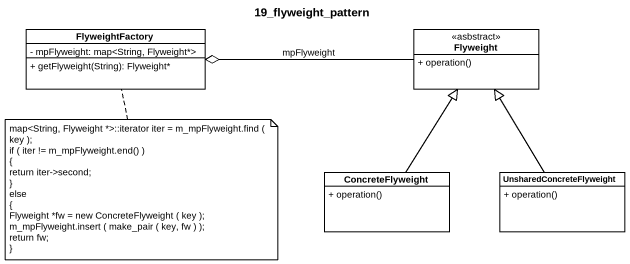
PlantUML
@startuml
title 19_flyweight_pattern
hide circle
hide empty members
skinparam classAttributeIconSize 0
class FlyweightFactory {
  - mpFlyweight: map<String, Flyweight*>
  + getFlyweight(String): Flyweight*
}
class Flyweight <<asbstract>> {
  + operation()
}
class ConcreteFlyweight {
  + operation()
}
class UnsharedConcreteFlyweight {
  + operation()
}
Flyweight -left-o FlyweightFactory : mpFlyweight
ConcreteFlyweight -up-|> Flyweight
UnsharedConcreteFlyweight -up-|> Flyweight
note bottom of FlyweightFactory
  map<String, Flyweight *>::iterator iter = m_mpFlyweight.find ( key );
  if ( iter != m_mpFlyweight.end() )
  {
  return iter->second;
  ~}
  else
  {
  Flyweight *fw = new ConcreteFlyweight ( key );
  m_mpFlyweight.insert ( make_pair ( key, fw ) );
  return fw;
  ~}
end note
@enduml
